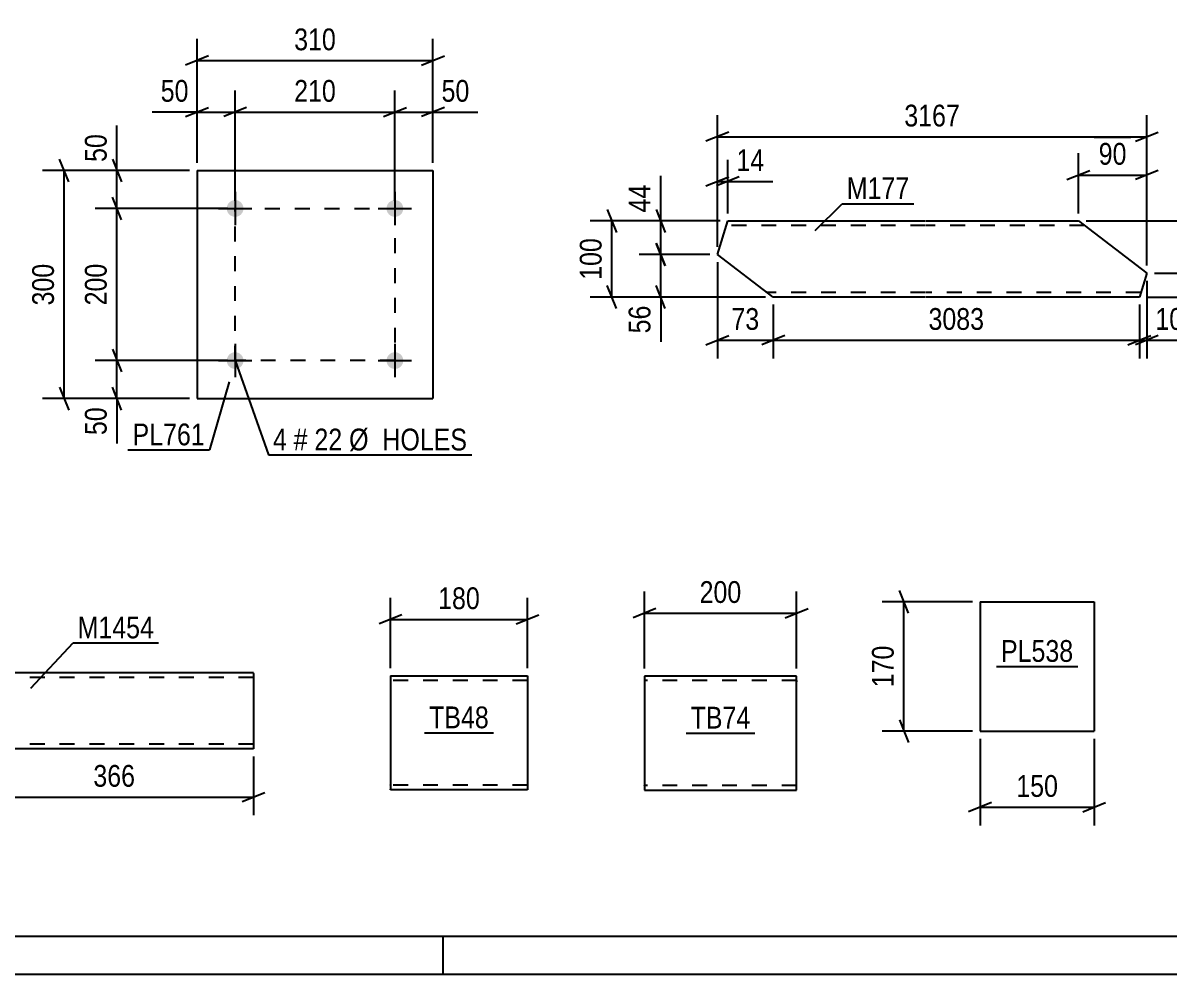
# Model space of a CAD drawing. Header units: millimetres. Extents: x 0 to 841, y 0 to 594.
# Drawn here: x 155.8 to 306.4, y 0 to 125.1 of the extents above; entities that cross this region are included whole.
import ezdxf

# ---------------------------------------------------------------- set-up
doc = ezdxf.new("R2010")
doc.units = ezdxf.units.MM
doc.linetypes.add('DXK_LINE_DOT2', pattern=[3.9198, 1.9599, -1.9599])
doc.styles.add('Arial Narrow', font='ARIALN.TTF', dxfattribs={"height": 0.2})

# ---------------------------------------------------------------- blocks, each defined once
blk = doc.blocks.new('Unknown-814761001-1137')
at = {"color": 5, "linetype": 'Continuous'}
for p, q in [((5, 5), (836, 5)), ((211, 0), (211, 5)), ((0, 0), (841, 0))]:
    blk.add_line(p, q, dxfattribs=at)
blk = doc.blocks.new('Part-814761001-10056 - 10055')
at = {"color": 2, "linetype": 'Continuous'}
for p, q in [((149.48, 39.61), (149.48, 38.41)), ((186.09, 39.61), (149.48, 39.61)), ((186.09, 39.52), (186.09, 39.61)), ((186.09, 39.52), (186.09, 38.41)), ((149.48, 30.35), (149.48, 38.41)), ((186.09, 38.41), (186.09, 29.61)), ((149.48, 29.71), (149.48, 30.35)), ((149.48, 29.61), (149.48, 29.71)), ((186.09, 29.61), (149.48, 29.61))]:
    blk.add_line(p, q, dxfattribs=at)
at = {"color": 7, "linetype": 'DXK_LINE_DOT2'}
for p, q in [((186.09, 39.26), (186.09, 38.41)), ((186.09, 39.01), (149.48, 39.01)), ((149.48, 30.35), (149.48, 29.97)), ((149.48, 30.21), (149.48, 30.26)), ((186.09, 30.21), (149.48, 30.21)), ((186.09, 30.26), (186.09, 30.35)), ((186.09, 30.21), (186.09, 30.26)), ((186.09, 30.21), (186.09, 30.26)), ((149.48, 29.61), (149.48, 29.61))]:
    blk.add_line(p, q, dxfattribs=at)
blk = doc.blocks.new('Bolt-814761001-10065 - 10062')
at = {"linetype": 'Continuous'}
for points in [[(184.77, 100.66, -1), (182.57, 100.66, -1)], [(205.77, 100.66, -1), (203.57, 100.66, -1)]]:
    blk.add_hatch(color=1, dxfattribs=at).paths.add_polyline_path(points)
at = {"color": 1, "linetype": 'Continuous'}
for p, q in [((183.67, 102.86), (183.67, 98.46)), ((204.67, 102.86), (204.67, 98.46)), ((181.47, 100.66), (185.87, 100.66)), ((202.47, 100.66), (206.87, 100.66))]:
    blk.add_line(p, q, dxfattribs=at)
blk = doc.blocks.new('Part-814761001-10063 - 10062')
at = {"color": 2, "linetype": 'Continuous'}
for p, q in [((178.67, 105.66), (178.67, 75.66)), ((178.67, 105.66), (209.67, 105.66)), ((209.67, 105.66), (209.67, 75.66)), ((178.67, 75.66), (209.67, 75.66))]:
    blk.add_line(p, q, dxfattribs=at)
blk = doc.blocks.new('Bolt-814761001-10064 - 10062')
at = {"linetype": 'Continuous'}
for points in [[(184.77, 80.66, -1), (182.57, 80.66, -1)], [(205.77, 80.66, -1), (203.57, 80.66, -1)]]:
    blk.add_hatch(color=1, dxfattribs=at).paths.add_polyline_path(points)
at = {"color": 1, "linetype": 'Continuous'}
for p, q in [((183.67, 82.86), (183.67, 78.46)), ((204.67, 82.86), (204.67, 78.46)), ((181.47, 80.66), (185.87, 80.66)), ((202.47, 80.66), (206.87, 80.66))]:
    blk.add_line(p, q, dxfattribs=at)
blk = doc.blocks.new('Part-814761001-11339 - 11338')
at = {"color": 2, "linetype": 'Continuous'}
for p, q in [((247.05, 94.62), (248.42, 99.02)), ((248.42, 99.02), (274.39, 99.02)), ((274.49, 99.02), (294.49, 99.02)), ((294.49, 99.02), (303.48, 92.16)), ((254.39, 89.02), (247.05, 94.62)), ((303.48, 92.16), (302.5, 89.02)), ((274.39, 89.02), (254.39, 89.02)), ((302.5, 89.02), (274.49, 89.02))]:
    blk.add_line(p, q, dxfattribs=at)
at = {"color": 7, "linetype": 'DXK_LINE_DOT2'}
for p, q in [((274.39, 98.42), (248.23, 98.42)), ((295.28, 98.42), (274.49, 98.42)), ((254.39, 89.02), (253.37, 89.79)), ((274.39, 89.62), (253.6, 89.62)), ((302.69, 89.62), (274.49, 89.62))]:
    blk.add_line(p, q, dxfattribs=at)
blk = doc.blocks.new('Part-814761001-9951 - 9950')
at = {"color": 2, "linetype": 'Continuous'}
for p, q in [((281.57, 48.95), (281.57, 31.95)), ((281.57, 48.95), (296.57, 48.95)), ((296.57, 48.95), (296.57, 31.95)), ((281.57, 31.95), (296.57, 31.95))]:
    blk.add_line(p, q, dxfattribs=at)
blk = doc.blocks.new('Part-814761001-9958 - 9957')
at = {"color": 2, "linetype": 'Continuous'}
for p, q in [((204.09, 39.22), (204.09, 24.31)), ((204.09, 39.22), (222.09, 39.22)), ((222.09, 39.22), (222.09, 24.22)), ((204.09, 24.22), (204.09, 24.31)), ((222.09, 24.22), (204.09, 24.22))]:
    blk.add_line(p, q, dxfattribs=at)
at = {"color": 7, "linetype": 'DXK_LINE_DOT2'}
for p, q in [((222.09, 38.62), (204.09, 38.62)), ((204.09, 24.82), (204.09, 24.87)), ((222.09, 24.82), (204.09, 24.82)), ((222.09, 24.82), (222.09, 24.87))]:
    blk.add_line(p, q, dxfattribs=at)
blk = doc.blocks.new('Part-814761001-9987 - 9986')
at = {"color": 2, "linetype": 'Continuous'}
for p, q in [((237.46, 39.18), (237.46, 24.27)), ((257.46, 39.18), (237.46, 39.18)), ((257.46, 25.38), (257.46, 39.18)), ((237.46, 24.27), (237.46, 24.18)), ((237.46, 24.18), (257.46, 24.18)), ((257.46, 24.18), (257.46, 25.38))]:
    blk.add_line(p, q, dxfattribs=at)
at = {"color": 7, "linetype": 'DXK_LINE_DOT2'}
for p, q in [((257.46, 38.58), (237.46, 38.58)), ((257.46, 38.53), (257.46, 38.58)), ((257.46, 38.58), (257.46, 38.53)), ((257.46, 38.44), (257.46, 38.53)), ((257.46, 38.53), (257.46, 38.44)), ((237.46, 24.78), (237.46, 24.82)), ((257.46, 24.78), (237.46, 24.78)), ((257.46, 24.82), (257.46, 25.15)), ((257.46, 24.78), (257.46, 24.82))]:
    blk.add_line(p, q, dxfattribs=at)
blk = doc.blocks.new('Rectangle-814761001-11022 - 10062')
at = {"color": 1, "linetype": 'DXK_LINE_DOT2'}
blk.add_lwpolyline([(183.67, 100.66), (204.67, 100.66), (204.67, 80.66), (183.67, 80.66), (183.67, 100.66)], close=True, dxfattribs=at)
blk = doc.blocks.new('StraightDimension-814761001-10277 - 10055')
at = {"color": 7, "linetype": 'Continuous'}
for p, q in [((149.48, 28.61), (149.48, 20.88)), ((186.09, 28.61), (186.09, 20.88)), ((150.98, 23.88), (147.98, 22.68)), ((149.48, 23.28), (186.09, 23.28)), ((184.59, 22.68), (187.59, 23.88))]:
    blk.add_line(p, q, dxfattribs=at)
at = {"color": 0}
blk.add_wipeout([(171.13, 24.03), (171.13, 28.23), (164.44, 28.23), (164.44, 24.03)], dxfattribs=at)
at = {"color": 3, "style": 'Arial Narrow'}
blk.add_text('366', height=2.863, dxfattribs=at).set_placement((165.04, 24.63))
blk = doc.blocks.new('StraightDimension-814761001-10281 - 10062')
at = {"color": 7, "linetype": 'Continuous'}
for p, q in [((167.54, 107.16), (168.74, 104.16)), ((177.67, 105.66), (165.29, 105.66)), ((168.14, 100.66), (168.14, 105.66)), ((168.74, 99.16), (167.54, 102.16)), ((182.67, 100.66), (165.29, 100.66))]:
    blk.add_line(p, q, dxfattribs=at)
at = {"color": 0}
blk.add_wipeout([(167.39, 111.04), (163.19, 111.04), (163.19, 106.18), (167.39, 106.18)], dxfattribs=at)
at = {"color": 7, "linetype": 'Continuous'}
blk.add_line((168.14, 105.66), (168.14, 111.56), dxfattribs=at)
blk.add_line((168.14, 105.66), (168.14, 111.56), dxfattribs=at)
at = {"color": 3, "style": 'Arial Narrow'}
blk.add_text('50', height=2.863, rotation=90.0002, dxfattribs=at).set_placement((166.79, 106.78))
blk = doc.blocks.new('StraightDimension-814761001-10282 - 10062')
at = {"color": 7, "linetype": 'Continuous'}
for p, q in [((168.74, 99.16), (167.54, 102.16)), ((182.67, 100.66), (165.29, 100.66)), ((168.14, 80.66), (168.14, 100.66)), ((167.54, 82.16), (168.74, 79.16)), ((182.67, 80.66), (165.29, 80.66))]:
    blk.add_line(p, q, dxfattribs=at)
at = {"color": 0}
blk.add_wipeout([(167.39, 94), (163.19, 94), (163.19, 87.32), (167.39, 87.32)], dxfattribs=at)
at = {"color": 3, "style": 'Arial Narrow'}
blk.add_text('200', height=2.863, rotation=90.0002, dxfattribs=at).set_placement((166.79, 87.92))
blk = doc.blocks.new('StraightDimension-814761001-10283 - 10062')
at = {"color": 7, "linetype": 'Continuous'}
for p, q in [((167.54, 82.16), (168.74, 79.16)), ((182.67, 80.66), (165.29, 80.66)), ((168.14, 75.66), (168.14, 80.66)), ((168.74, 74.16), (167.54, 77.16)), ((177.67, 75.66), (165.29, 75.66))]:
    blk.add_line(p, q, dxfattribs=at)
at = {"color": 0}
blk.add_wipeout([(167.39, 75.13), (163.19, 75.13), (163.19, 70.27), (167.39, 70.27)], dxfattribs=at)
at = {"color": 7, "linetype": 'Continuous'}
blk.add_line((168.14, 75.66), (168.14, 69.75), dxfattribs=at)
blk.add_line((168.14, 75.66), (168.14, 69.75), dxfattribs=at)
at = {"color": 3, "style": 'Arial Narrow'}
blk.add_text('50', height=2.863, rotation=90.0002, dxfattribs=at).set_placement((166.79, 70.87))
blk = doc.blocks.new('StraightDimension-814761001-10293 - 10062')
at = {"color": 7, "linetype": 'Continuous'}
for p, q in [((161.81, 104.16), (160.61, 107.16)), ((177.67, 105.66), (158.36, 105.66)), ((161.21, 75.66), (161.21, 105.66)), ((160.61, 77.16), (161.81, 74.16)), ((177.67, 75.66), (158.36, 75.66))]:
    blk.add_line(p, q, dxfattribs=at)
at = {"color": 0}
blk.add_wipeout([(160.46, 94), (156.26, 94), (156.26, 87.31), (160.46, 87.31)], dxfattribs=at)
at = {"color": 3, "style": 'Arial Narrow'}
blk.add_text('300', height=2.863, rotation=90.0002, dxfattribs=at).set_placement((159.86, 87.91))
blk = doc.blocks.new('StraightDimension-814761001-10313 - 10062')
at = {"color": 7, "linetype": 'Continuous'}
for p, q in [((178.67, 106.66), (178.67, 122.96)), ((209.67, 106.66), (209.67, 122.96)), ((180.17, 120.71), (177.17, 119.51)), ((208.17, 119.51), (211.17, 120.71)), ((178.67, 120.11), (209.67, 120.11))]:
    blk.add_line(p, q, dxfattribs=at)
at = {"color": 0}
blk.add_wipeout([(197.51, 120.86), (197.51, 125.06), (190.83, 125.06), (190.83, 120.86)], dxfattribs=at)
at = {"color": 3, "style": 'Arial Narrow'}
blk.add_text('310', height=2.863, dxfattribs=at).set_placement((191.43, 121.46))
blk = doc.blocks.new('StraightDimension-814761001-10980 - 10062')
at = {"color": 7, "linetype": 'Continuous'}
for p, q in [((204.67, 101.66), (204.67, 116.19)), ((209.67, 106.66), (209.67, 116.19)), ((203.17, 112.74), (206.17, 113.94)), ((204.67, 113.34), (209.67, 113.34)), ((211.17, 113.94), (208.17, 112.74))]:
    blk.add_line(p, q, dxfattribs=at)
at = {"color": 0}
blk.add_wipeout([(215.05, 114.09), (215.05, 118.29), (210.2, 118.29), (210.2, 114.09)], dxfattribs=at)
at = {"color": 7, "linetype": 'Continuous'}
blk.add_line((209.67, 113.34), (215.58, 113.34), dxfattribs=at)
blk.add_line((209.67, 113.34), (215.58, 113.34), dxfattribs=at)
at = {"color": 3, "style": 'Arial Narrow'}
blk.add_text('50', height=2.863, dxfattribs=at).set_placement((210.8, 114.69))
blk = doc.blocks.new('StraightDimension-814761001-10981 - 10062')
at = {"color": 7, "linetype": 'Continuous'}
for p, q in [((183.67, 101.66), (183.67, 116.19)), ((204.67, 101.66), (204.67, 116.19)), ((185.17, 113.94), (182.17, 112.74)), ((183.67, 113.34), (204.67, 113.34)), ((203.17, 112.74), (206.17, 113.94))]:
    blk.add_line(p, q, dxfattribs=at)
at = {"color": 0}
blk.add_wipeout([(197.51, 114.09), (197.51, 118.29), (190.83, 118.29), (190.83, 114.09)], dxfattribs=at)
at = {"color": 3, "style": 'Arial Narrow'}
blk.add_text('210', height=2.863, dxfattribs=at).set_placement((191.43, 114.69))
blk = doc.blocks.new('StraightDimension-814761001-10982 - 10062')
at = {"color": 7, "linetype": 'Continuous'}
for p, q in [((178.67, 106.66), (178.67, 116.19)), ((183.67, 101.66), (183.67, 116.19)), ((177.17, 112.74), (180.17, 113.94)), ((178.67, 113.34), (183.67, 113.34)), ((185.17, 113.94), (182.17, 112.74))]:
    blk.add_line(p, q, dxfattribs=at)
at = {"color": 0}
blk.add_wipeout([(178.15, 114.09), (178.15, 118.29), (173.29, 118.29), (173.29, 114.09)], dxfattribs=at)
at = {"color": 7, "linetype": 'Continuous'}
blk.add_line((178.67, 113.34), (172.76, 113.34), dxfattribs=at)
blk.add_line((178.67, 113.34), (172.76, 113.34), dxfattribs=at)
at = {"color": 3, "style": 'Arial Narrow'}
blk.add_text('50', height=2.863, dxfattribs=at).set_placement((173.89, 114.69))
blk = doc.blocks.new('StraightDimension-814761001-11402 - 11338')
at = {"color": 7, "linetype": 'Continuous'}
for p, q in [((254.39, 88.02), (254.39, 80.95)), ((302.5, 88.02), (302.5, 80.95)), ((255.89, 83.95), (252.89, 82.75)), ((254.39, 83.35), (302.5, 83.35)), ((301, 82.75), (304, 83.95))]:
    blk.add_line(p, q, dxfattribs=at)
at = {"color": 0}
blk.add_wipeout([(282.7, 84.1), (282.7, 88.3), (274.19, 88.3), (274.19, 84.1)], dxfattribs=at)
at = {"color": 3, "style": 'Arial Narrow'}
blk.add_text('3083', height=2.863, dxfattribs=at).set_placement((274.79, 84.7))
blk = doc.blocks.new('StraightDimension-814761001-11403 - 11338')
at = {"color": 7, "linetype": 'Continuous'}
for p, q in [((247.05, 93.62), (247.05, 80.95)), ((254.39, 88.02), (254.39, 80.95)), ((245.55, 82.75), (248.55, 83.95)), ((247.05, 83.35), (254.39, 83.35)), ((255.89, 83.95), (252.89, 82.75))]:
    blk.add_line(p, q, dxfattribs=at)
at = {"color": 0}
blk.add_wipeout([(253.15, 84.1), (253.15, 88.3), (248.29, 88.3), (248.29, 84.1)], dxfattribs=at)
at = {"color": 3, "style": 'Arial Narrow'}
blk.add_text('73', height=2.863, dxfattribs=at).set_placement((248.89, 84.7))
blk = doc.blocks.new('StraightDimension-814761001-11382 - 11338')
at = {"color": 7, "linetype": 'Continuous'}
for p, q in [((294.49, 100.02), (294.49, 107.91)), ((303.48, 93.16), (303.48, 107.91)), ((292.99, 104.46), (295.99, 105.66)), ((304.98, 105.66), (301.98, 104.46)), ((294.49, 105.06), (303.48, 105.06))]:
    blk.add_line(p, q, dxfattribs=at)
at = {"color": 0}
blk.add_wipeout([(301.42, 105.81), (301.42, 110.01), (296.56, 110.01), (296.56, 105.81)], dxfattribs=at)
at = {"color": 3, "style": 'Arial Narrow'}
blk.add_text('90', height=2.863, dxfattribs=at).set_placement((297.16, 106.41))
blk = doc.blocks.new('StraightDimension-814761001-11401 - 11338')
at = {"color": 7, "linetype": 'Continuous'}
for p, q in [((303.48, 91.16), (303.48, 80.95)), ((302.5, 88.02), (302.5, 80.95)), ((301, 82.75), (304, 83.95)), ((304.98, 83.95), (301.98, 82.75)), ((302.5, 83.35), (303.48, 83.35))]:
    blk.add_line(p, q, dxfattribs=at)
at = {"color": 0}
blk.add_wipeout([(308.87, 84.1), (308.87, 88.3), (304.01, 88.3), (304.01, 84.1)], dxfattribs=at)
at = {"color": 7, "linetype": 'Continuous'}
blk.add_line((303.48, 83.35), (309.39, 83.35), dxfattribs=at)
blk.add_line((303.48, 83.35), (309.39, 83.35), dxfattribs=at)
at = {"color": 3, "style": 'Arial Narrow'}
blk.add_text('10', height=2.863, dxfattribs=at).set_placement((304.61, 84.7))
blk = doc.blocks.new('StraightDimension-814761001-11353 - 11338')
at = {"color": 7, "linetype": 'Continuous'}
for p, q in [((247.05, 95.62), (247.05, 112.94)), ((303.48, 93.16), (303.48, 112.94)), ((248.55, 110.69), (245.55, 109.49)), ((247.05, 110.09), (303.48, 110.09)), ((301.98, 109.49), (304.98, 110.69))]:
    blk.add_line(p, q, dxfattribs=at)
at = {"color": 0}
blk.add_wipeout([(279.52, 110.84), (279.52, 115.04), (271.01, 115.04), (271.01, 110.84)], dxfattribs=at)
at = {"color": 3, "style": 'Arial Narrow'}
blk.add_text('3167', height=2.863, dxfattribs=at).set_placement((271.61, 111.44))
blk = doc.blocks.new('StraightDimension-814761001-11364 - 11338')
at = {"color": 7, "linetype": 'Continuous'}
for p, q in [((247.05, 95.62), (247.05, 107.07)), ((248.42, 100.02), (248.42, 107.07)), ((245.55, 103.62), (248.55, 104.82)), ((249.92, 104.82), (246.92, 103.62)), ((247.05, 104.22), (248.42, 104.22))]:
    blk.add_line(p, q, dxfattribs=at)
at = {"color": 0}
blk.add_wipeout([(253.8, 104.97), (253.8, 109.17), (248.95, 109.17), (248.95, 104.97)], dxfattribs=at)
at = {"color": 7, "linetype": 'Continuous'}
blk.add_line((248.42, 104.22), (254.33, 104.22), dxfattribs=at)
blk.add_line((248.42, 104.22), (254.33, 104.22), dxfattribs=at)
at = {"color": 3, "style": 'Arial Narrow'}
blk.add_text('14', height=2.863, dxfattribs=at).set_placement((249.55, 105.57))
blk = doc.blocks.new('StraightDimension-814761001-11460 - 11338')
at = {"color": 7, "linetype": 'Continuous'}
for p, q in [((239, 100.52), (240.2, 97.52)), ((247.42, 99.02), (236.75, 99.02)), ((239.6, 94.62), (239.6, 99.02)), ((240.2, 93.12), (239, 96.12)), ((246.05, 94.62), (236.75, 94.62))]:
    blk.add_line(p, q, dxfattribs=at)
at = {"color": 0}
blk.add_wipeout([(238.85, 104.4), (234.65, 104.4), (234.65, 99.54), (238.85, 99.54)], dxfattribs=at)
at = {"color": 7, "linetype": 'Continuous'}
blk.add_line((239.6, 99.02), (239.6, 104.93), dxfattribs=at)
blk.add_line((239.6, 99.02), (239.6, 104.93), dxfattribs=at)
at = {"color": 3, "style": 'Arial Narrow'}
blk.add_text('44', height=2.863, rotation=90.0002, dxfattribs=at).set_placement((238.25, 100.14))
blk = doc.blocks.new('StraightDimension-814761001-11461 - 11338')
at = {"color": 7, "linetype": 'Continuous'}
for p, q in [((239, 96.12), (240.2, 93.12)), ((246.05, 94.62), (236.75, 94.62)), ((239.6, 89.02), (239.6, 94.62)), ((240.2, 87.52), (239, 90.52)), ((253.39, 89.02), (236.75, 89.02))]:
    blk.add_line(p, q, dxfattribs=at)
at = {"color": 0}
blk.add_wipeout([(238.85, 88.49), (234.65, 88.49), (234.65, 83.64), (238.85, 83.64)], dxfattribs=at)
at = {"color": 7, "linetype": 'Continuous'}
blk.add_line((239.6, 89.02), (239.6, 83.11), dxfattribs=at)
blk.add_line((239.6, 89.02), (239.6, 83.11), dxfattribs=at)
at = {"color": 3, "style": 'Arial Narrow'}
blk.add_text('56', height=2.863, rotation=90.0002, dxfattribs=at).set_placement((238.25, 84.24))
blk = doc.blocks.new('StraightDimension-814761001-11509 - 11338')
at = {"color": 7, "linetype": 'Continuous'}
for p, q in [((232.58, 100.52), (233.78, 97.52)), ((247.42, 99.02), (230.33, 99.02)), ((233.18, 89.02), (233.18, 99.02)), ((233.78, 87.52), (232.58, 90.52)), ((253.39, 89.02), (230.33, 89.02))]:
    blk.add_line(p, q, dxfattribs=at)
at = {"color": 0}
blk.add_wipeout([(232.43, 97.36), (228.23, 97.36), (228.23, 90.68), (232.43, 90.68)], dxfattribs=at)
at = {"color": 3, "style": 'Arial Narrow'}
blk.add_text('100', height=2.863, rotation=90.0002, dxfattribs=at).set_placement((231.83, 91.28))
blk = doc.blocks.new('StraightDimension-814761001-11541 - 11338')
at = {"color": 7, "linetype": 'Continuous'}
for p, q in [((316.32, 100.52), (317.52, 97.52)), ((295.49, 99.02), (319.32, 99.02)), ((316.92, 92.16), (316.92, 99.02)), ((317.52, 90.66), (316.32, 93.66)), ((304.48, 92.16), (319.32, 92.16))]:
    blk.add_line(p, q, dxfattribs=at)
at = {"color": 0}
blk.add_wipeout([(316.17, 98.02), (311.97, 98.02), (311.97, 93.16), (316.17, 93.16)], dxfattribs=at)
at = {"color": 3, "style": 'Arial Narrow'}
blk.add_text('69', height=2.863, rotation=90.0002, dxfattribs=at).set_placement((315.57, 93.76))
blk = doc.blocks.new('StraightDimension-814761001-11542 - 11338')
at = {"color": 7, "linetype": 'Continuous'}
for p, q in [((316.32, 93.66), (317.52, 90.66)), ((304.48, 92.16), (319.32, 92.16)), ((316.92, 89.02), (316.92, 92.16)), ((317.52, 87.52), (316.32, 90.52)), ((303.5, 89.02), (319.32, 89.02))]:
    blk.add_line(p, q, dxfattribs=at)
at = {"color": 0}
blk.add_wipeout([(316.17, 88.49), (311.97, 88.49), (311.97, 83.64), (316.17, 83.64)], dxfattribs=at)
at = {"color": 7, "linetype": 'Continuous'}
blk.add_line((316.92, 89.02), (316.92, 83.11), dxfattribs=at)
blk.add_line((316.92, 89.02), (316.92, 83.11), dxfattribs=at)
at = {"color": 3, "style": 'Arial Narrow'}
blk.add_text('31', height=2.863, rotation=90.0002, dxfattribs=at).set_placement((315.57, 84.24))
blk = doc.blocks.new('StraightDimension-814761001-10189 - 9950')
at = {"color": 7, "linetype": 'Continuous'}
for p, q in [((272.17, 47.45), (270.97, 50.45)), ((280.57, 48.95), (268.72, 48.95)), ((271.57, 31.95), (271.57, 48.95)), ((270.97, 33.45), (272.17, 30.45)), ((280.57, 31.95), (268.72, 31.95))]:
    blk.add_line(p, q, dxfattribs=at)
at = {"color": 0}
blk.add_wipeout([(270.82, 43.79), (266.62, 43.79), (266.62, 37.11), (270.82, 37.11)], dxfattribs=at)
at = {"color": 3, "style": 'Arial Narrow'}
blk.add_text('170', height=2.863, rotation=90.0002, dxfattribs=at).set_placement((270.22, 37.71))
blk = doc.blocks.new('StraightDimension-814761001-10193 - 9950')
at = {"color": 7, "linetype": 'Continuous'}
for p, q in [((281.57, 30.95), (281.57, 19.55)), ((296.57, 30.95), (296.57, 19.55)), ((283.07, 22.55), (280.07, 21.35)), ((281.57, 21.95), (296.57, 21.95)), ((295.07, 21.35), (298.07, 22.55))]:
    blk.add_line(p, q, dxfattribs=at)
at = {"color": 0}
blk.add_wipeout([(292.42, 22.7), (292.42, 26.9), (285.73, 26.9), (285.73, 22.7)], dxfattribs=at)
at = {"color": 3, "style": 'Arial Narrow'}
blk.add_text('150', height=2.863, dxfattribs=at).set_placement((286.33, 23.3))
blk = doc.blocks.new('StraightDimension-814761001-10197 - 9957')
at = {"color": 7, "linetype": 'Continuous'}
for p, q in [((204.09, 40.22), (204.09, 49.48)), ((222.09, 40.22), (222.09, 49.48)), ((205.59, 47.23), (202.59, 46.03)), ((220.59, 46.03), (223.59, 47.23)), ((204.09, 46.63), (222.09, 46.63))]:
    blk.add_line(p, q, dxfattribs=at)
at = {"color": 0}
blk.add_wipeout([(216.43, 47.38), (216.43, 51.58), (209.75, 51.58), (209.75, 47.38)], dxfattribs=at)
at = {"color": 3, "style": 'Arial Narrow'}
blk.add_text('180', height=2.863, dxfattribs=at).set_placement((210.35, 47.98))
blk = doc.blocks.new('StraightDimension-814761001-10233 - 9986')
at = {"color": 7, "linetype": 'Continuous'}
for p, q in [((237.46, 40.18), (237.46, 50.3)), ((257.46, 40.18), (257.46, 50.3)), ((238.96, 48.05), (235.96, 46.85)), ((237.46, 47.45), (257.46, 47.45)), ((255.96, 46.85), (258.96, 48.05))]:
    blk.add_line(p, q, dxfattribs=at)
at = {"color": 0}
blk.add_wipeout([(250.8, 48.2), (250.8, 52.4), (244.11, 52.4), (244.11, 48.2)], dxfattribs=at)
at = {"color": 3, "style": 'Arial Narrow'}
blk.add_text('200', height=2.863, dxfattribs=at).set_placement((244.71, 48.8))
blk = doc.blocks.new('Mark-814761001-10339 - 10055')
at = {"color": 0}
blk.add_wipeout([(173.02, 44.14), (173.02, 47.14), (162.97, 47.14), (162.97, 44.14)], dxfattribs=at)
blk.add_wipeout([(173.02, 44.14), (173.02, 47.14), (162.97, 47.14), (162.97, 44.14)], dxfattribs=at)
at = {"color": 30, "linetype": 'Continuous'}
for p, q in [((156.83, 37.58), (162.37, 43.54)), ((162.37, 43.54), (173.62, 43.54))]:
    blk.add_line(p, q, dxfattribs=at)
at = {"color": 3, "style": 'Arial Narrow'}
blk.add_text('M1454', height=2.863, dxfattribs=at).set_placement((162.97, 44.14))
blk = doc.blocks.new('MarkSet-814761001-10900 - 10062')
at = {"color": 0}
for points in [[(190.47, 68.85), (190.47, 71.85), (188.64, 71.85), (188.64, 68.85)], [(193.19, 68.85), (193.19, 71.85), (191.37, 71.85), (191.37, 68.85)], [(197.75, 68.85), (197.75, 71.85), (194.09, 71.85), (194.09, 68.85)], [(214.18, 68.85), (214.18, 71.85), (198.65, 71.85), (198.65, 68.85)]]:
    blk.add_wipeout(points, dxfattribs=at)
for points in [[(190.47, 68.85), (190.47, 71.85), (188.64, 71.85), (188.64, 68.85)], [(193.19, 68.85), (193.19, 71.85), (191.37, 71.85), (191.37, 68.85)], [(197.75, 68.85), (197.75, 71.85), (194.09, 71.85), (194.09, 68.85)], [(214.18, 68.85), (214.18, 71.85), (198.65, 71.85), (198.65, 68.85)]]:
    blk.add_wipeout(points, dxfattribs=at)
at = {"color": 7, "linetype": 'Continuous'}
for p, q in [((183.67, 80.66), (188.04, 68.25)), ((188.04, 68.25), (214.78, 68.25))]:
    blk.add_line(p, q, dxfattribs=at)
at = {"color": 3, "style": 'Arial Narrow'}
for s, height, p in [('4', 2.86, (188.64, 68.85)), ('#', 2.86, (191.37, 68.85)), ('22', 2.863, (194.09, 68.85)), ('Ø  HOLES', 2.863, (198.65, 68.85))]:
    blk.add_text(s, height=height, dxfattribs=at).set_placement(p)
blk = doc.blocks.new('Mark-814761001-10342 - 10062')
at = {"color": 0}
blk.add_wipeout([(179.7, 69.52), (179.7, 72.52), (170.19, 72.52), (170.19, 69.52)], dxfattribs=at)
blk.add_wipeout([(179.7, 69.52), (179.7, 72.52), (170.19, 72.52), (170.19, 69.52)], dxfattribs=at)
at = {"color": 30, "linetype": 'Continuous'}
for p in [(182.9, 77.85), (169.59, 68.92)]:
    blk.add_line(p, (180.3, 68.92), dxfattribs=at)
at = {"color": 3, "style": 'Arial Narrow'}
blk.add_text('PL761', height=2.863, dxfattribs=at).set_placement((170.19, 69.52))
blk = doc.blocks.new('Mark-814761001-11589 - 11338')
at = {"color": 0}
blk.add_wipeout([(272.27, 101.89), (272.27, 104.89), (264.05, 104.89), (264.05, 101.89)], dxfattribs=at)
blk.add_wipeout([(272.27, 101.89), (272.27, 104.89), (264.05, 104.89), (264.05, 101.89)], dxfattribs=at)
at = {"color": 30, "linetype": 'Continuous'}
for p, q in [((259.91, 97.76), (263.45, 101.29)), ((263.45, 101.29), (272.87, 101.29))]:
    blk.add_line(p, q, dxfattribs=at)
at = {"color": 3, "style": 'Arial Narrow'}
blk.add_text('M177', height=2.863, dxfattribs=at).set_placement((264.05, 101.89))
blk = doc.blocks.new('Mark-814761001-11702 - 9950')
at = {"color": 0}
blk.add_wipeout([(293.83, 41.05), (293.83, 44.05), (284.32, 44.05), (284.32, 41.05)], dxfattribs=at)
blk.add_wipeout([(293.83, 41.05), (293.83, 44.05), (284.32, 44.05), (284.32, 41.05)], dxfattribs=at)
at = {"color": 30, "linetype": 'Continuous'}
blk.add_line((283.72, 40.45), (294.43, 40.45), dxfattribs=at)
at = {"color": 3, "style": 'Arial Narrow'}
blk.add_text('PL538', height=2.863, dxfattribs=at).set_placement((284.32, 41.05))
blk = doc.blocks.new('Mark-814761001-10330 - 9957')
at = {"color": 0}
blk.add_wipeout([(217.02, 32.32), (217.02, 35.32), (209.16, 35.32), (209.16, 32.32)], dxfattribs=at)
blk.add_wipeout([(217.02, 32.32), (217.02, 35.32), (209.16, 35.32), (209.16, 32.32)], dxfattribs=at)
at = {"color": 30, "linetype": 'Continuous'}
blk.add_line((208.56, 31.72), (217.62, 31.72), dxfattribs=at)
at = {"color": 3, "style": 'Arial Narrow'}
blk.add_text('TB48', height=2.863, dxfattribs=at).set_placement((209.16, 32.32))
blk = doc.blocks.new('Mark-814761001-10336 - 9986')
at = {"color": 0}
blk.add_wipeout([(251.38, 32.28), (251.38, 35.28), (243.53, 35.28), (243.53, 32.28)], dxfattribs=at)
blk.add_wipeout([(251.38, 32.28), (251.38, 35.28), (243.53, 35.28), (243.53, 32.28)], dxfattribs=at)
at = {"color": 30, "linetype": 'Continuous'}
blk.add_line((242.93, 31.68), (251.98, 31.68), dxfattribs=at)
at = {"color": 3, "style": 'Arial Narrow'}
blk.add_text('TB74', height=2.863, dxfattribs=at).set_placement((243.53, 32.28))

msp = doc.modelspace()

# ---------------------------------------------------------------- block references
for name in ['Unknown-814761001-1137', 'Part-814761001-10063 - 10062', 'Bolt-814761001-10065 - 10062', 'Rectangle-814761001-11022 - 10062', 'Part-814761001-11339 - 11338', 'Bolt-814761001-10064 - 10062', 'Part-814761001-9951 - 9950', 'Part-814761001-10056 - 10055', 'Part-814761001-9958 - 9957', 'Part-814761001-9987 - 9986']:
    msp.add_blockref(name, (0, 0))

# ---------------------------------------------------------------- next in the draw order: block references
for name in ['StraightDimension-814761001-10281 - 10062', 'StraightDimension-814761001-11382 - 11338', 'StraightDimension-814761001-11402 - 11338', 'MarkSet-814761001-10900 - 10062', 'StraightDimension-814761001-10197 - 9957', 'StraightDimension-814761001-10233 - 9986', 'StraightDimension-814761001-10189 - 9950', 'Mark-814761001-10339 - 10055', 'Mark-814761001-11702 - 9950', 'Mark-814761001-10330 - 9957', 'Mark-814761001-10336 - 9986', 'StraightDimension-814761001-10277 - 10055']:
    msp.add_blockref(name, (0, 0))

# ---------------------------------------------------------------- next in the draw order: block references
for name in ['StraightDimension-814761001-10282 - 10062', 'StraightDimension-814761001-11403 - 11338', 'StraightDimension-814761001-11401 - 11338', 'StraightDimension-814761001-10193 - 9950']:
    msp.add_blockref(name, (0, 0))

# ---------------------------------------------------------------- next in the draw order: block references
for name in ['StraightDimension-814761001-11353 - 11338', 'StraightDimension-814761001-10283 - 10062']:
    msp.add_blockref(name, (0, 0))

# ---------------------------------------------------------------- next in the draw order: block references
for name in ['StraightDimension-814761001-11364 - 11338', 'StraightDimension-814761001-10293 - 10062', 'Mark-814761001-11589 - 11338', 'StraightDimension-814761001-11541 - 11338']:
    msp.add_blockref(name, (0, 0))

# ---------------------------------------------------------------- next in the draw order: block references
for name in ['StraightDimension-814761001-10313 - 10062', 'StraightDimension-814761001-11460 - 11338', 'StraightDimension-814761001-11542 - 11338', 'Mark-814761001-10342 - 10062']:
    msp.add_blockref(name, (0, 0))

# ---------------------------------------------------------------- next in the draw order: block references
for name in ['StraightDimension-814761001-10980 - 10062', 'StraightDimension-814761001-11461 - 11338']:
    msp.add_blockref(name, (0, 0))

# ---------------------------------------------------------------- next in the draw order: block references
for name in ['StraightDimension-814761001-10981 - 10062', 'StraightDimension-814761001-11509 - 11338']:
    msp.add_blockref(name, (0, 0))

# ---------------------------------------------------------------- next in the draw order: block references
msp.add_blockref('StraightDimension-814761001-10982 - 10062', (0, 0))

doc.saveas('drawing.dxf')
